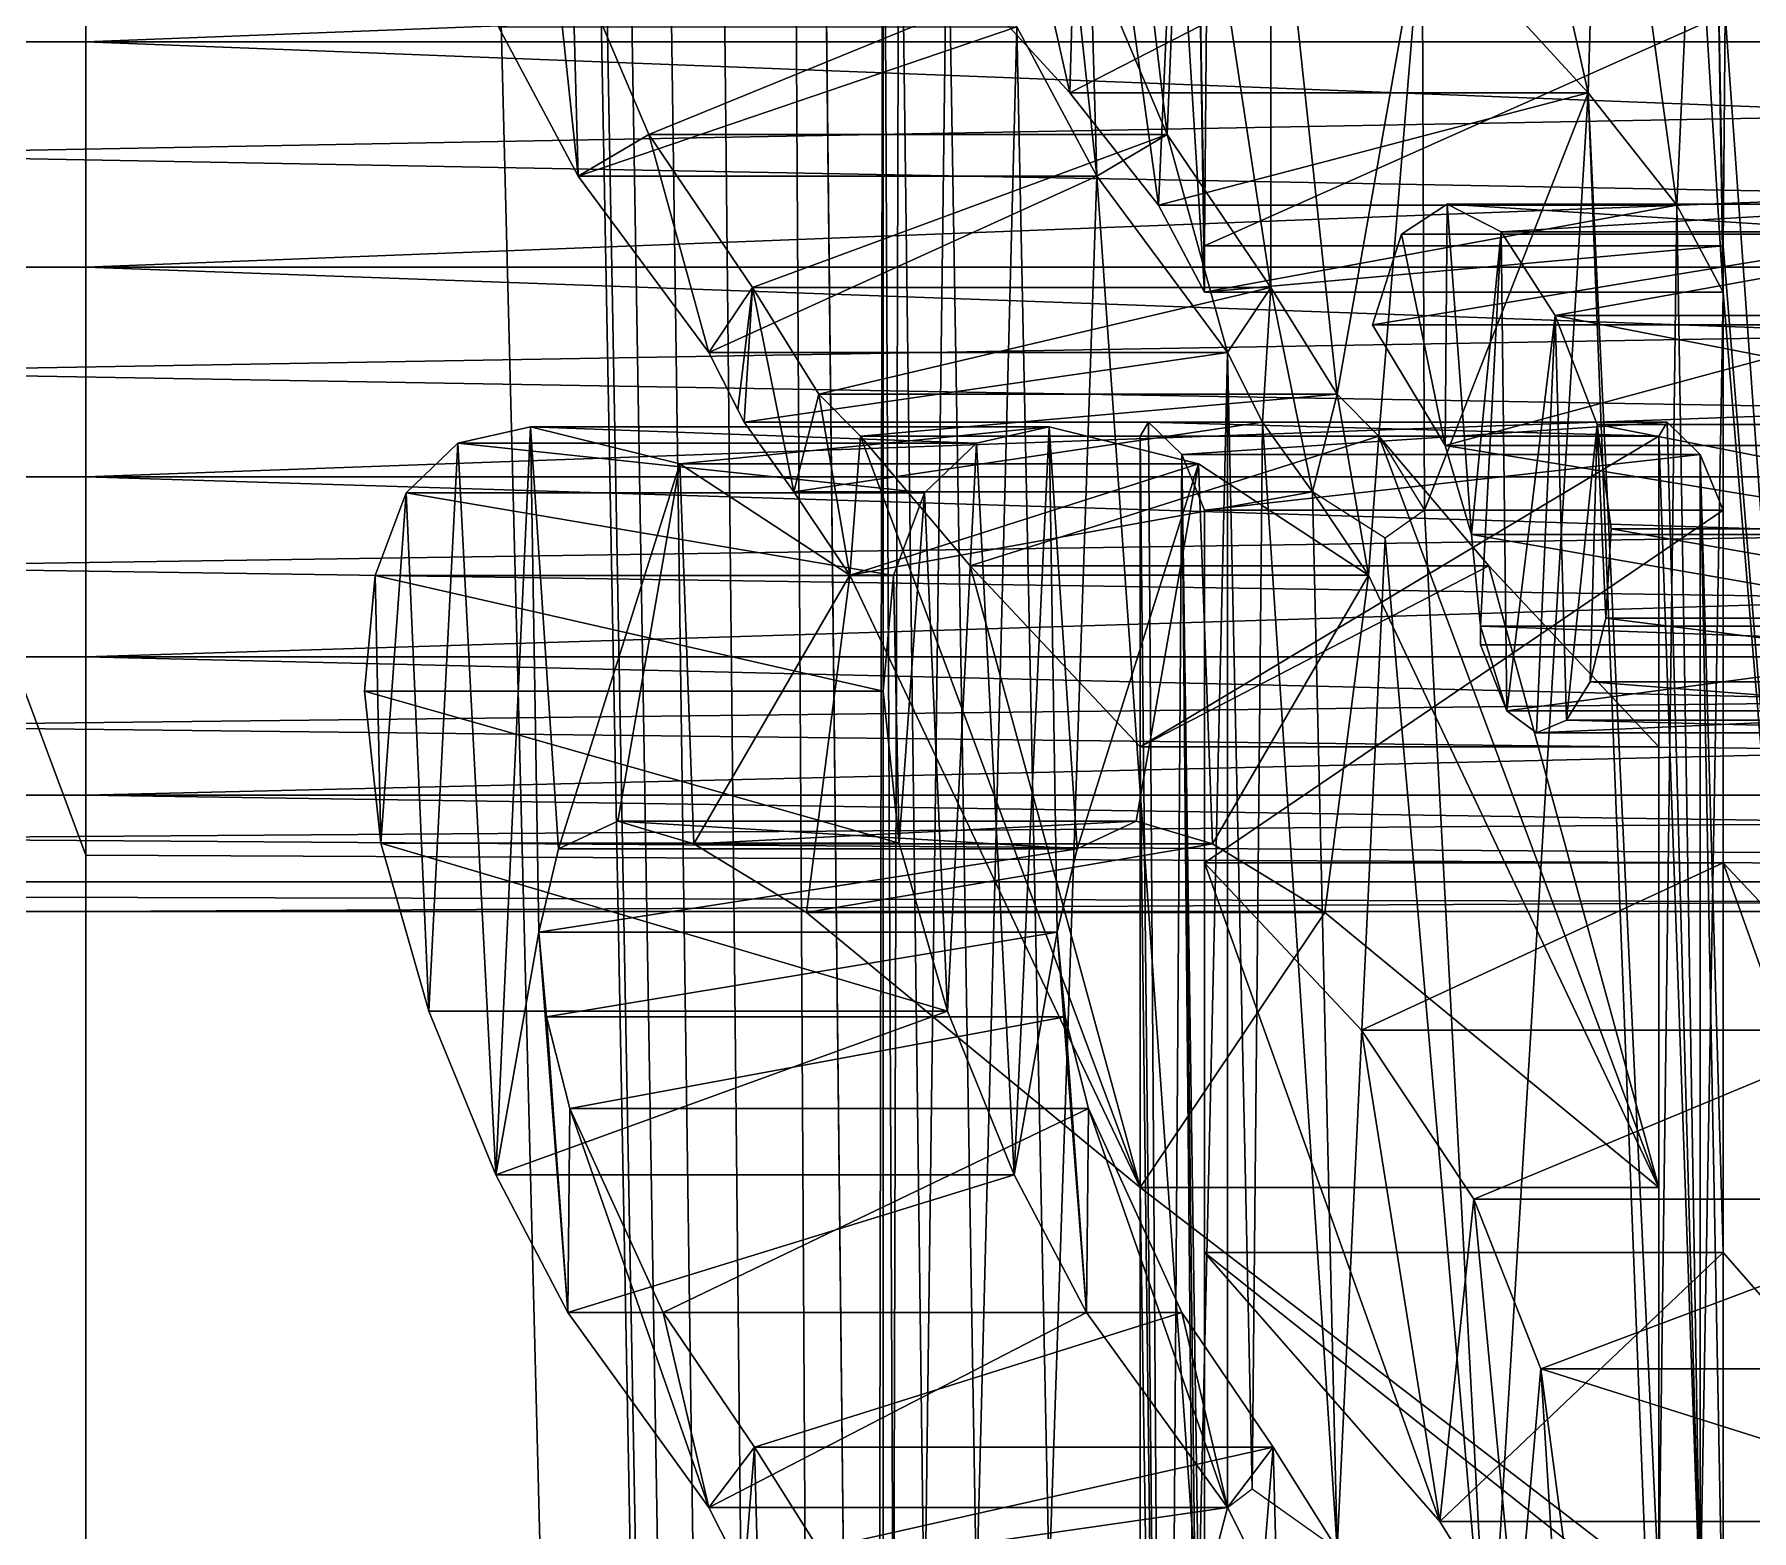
# Model space of a CAD drawing. Header units: metres. Extents: x -32 to 32, y 0 to 66.2.
# Drawn here: x -10.089 to -7.126, y 35.557 to 38.138 of the extents above; entities that cross this region are included whole.
import ezdxf

# ---------------------------------------------------------------- set-up
doc = ezdxf.new("R2010")
doc.units = ezdxf.units.M

msp = doc.modelspace()

# ---------------------------------------------------------------- linework, layer by layer
at = {"layer": 'STL2DXF'}
for points in [[(-32, 0, 1), (0, 66.25, 1), (0, 0, 1)], [(0, 66.25, 1), (-32, 0, 1), (-32, 66.25, 1)], [(-21, 0, 20.125), (-10, 6.7224, 20.125), (-21, 66.25, 20.125)], [(-21, 66.25, 20.125), (-10, 6.7224, 20.125), (-10, 9.5276, 20.125)], [(-21, 66.25, 20.125), (-10, 9.5276, 20.125), (-10, 16.7224, 20.125)], [(-21, 66.25, 20.125), (-10, 16.7224, 20.125), (-10, 19.5276, 20.125)], [(-21, 66.25, 20.125), (-10, 19.5276, 20.125), (-10, 26.7224, 20.125)], [(-21, 66.25, 20.125), (-10, 26.7224, 20.125), (-10, 29.5276, 20.125)], [(-21, 66.25, 20.125), (-10, 29.5276, 20.125), (-10, 36.7224, 20.125)], [(-21, 66.25, 20.125), (-10, 36.7224, 20.125), (-10, 39.5276, 20.125)], [(-10, 0, 37.45), (-8.6315, 12.5972, 40.1869), (-10, 66.25, 37.45)], [(-10, 66.25, 37.45), (-8.6315, 12.5972, 40.1869), (-9.322, 49.4532, 38.8059)], [(-10, 66.25, 37.45), (-10, 48.125, 22.125), (-10, 0, 37.45)], [(-9.322, 49.4532, 38.8059), (-8.6315, 12.5972, 40.1869), (-9.2997, 49.0552, 38.8506)], [(-9.2997, 49.0552, 38.8506), (-8.6315, 12.5972, 40.1869), (-9.2326, 48.6612, 38.9848)], [(-9.2326, 48.6612, 38.9848), (-8.6315, 12.5972, 40.1869), (-9.1315, 48.3012, 39.1869)], [(-9.1315, 48.3012, 39.1869), (-8.6315, 12.5972, 40.1869), (-9.0001, 48.0052, 39.4499)], [(-10, 38.125, 22.125), (-10, 0, 37.45), (-10, 48.125, 22.125)], [(-10, 47.7368, 22.0739), (-10, 38.125, 22.125), (-10, 48.125, 22.125)], [(-9.0001, 48.0052, 39.4499), (-8.6315, 12.5972, 40.1869), (-8.8274, 47.7572, 39.7951)], [(-8.8274, 47.7572, 39.7951), (-8.6315, 12.5972, 40.1869), (-8.6387, 30.5732, 40.1726)], [(-8.6244, 39.0132, 40.2012), (-8.8274, 47.7572, 39.7951), (-8.6387, 30.5732, 40.1726)], [(-10, 47.7368, 22.0739), (-10, 38.5132, 22.0739), (-10, 38.125, 22.125)], [(-7.1718, 38.1732, 43.1063), (-6.9046, 34.4282, 43.6407), (-7.0672, 42.1372, 43.3156)], [(-10, 36.826, 19.875), (-10, 39.424, 19.875), (-10, 39.5276, 20.125)], [(-10, 36.826, 19.875), (-10, 39.5276, 20.125), (-10, 36.7224, 20.125)], [(-10, 37.0643, 19.5643), (-10, 39.1857, 19.5643), (-10, 39.424, 19.875)], [(-10, 37.0643, 19.5643), (-10, 39.424, 19.875), (-10, 36.826, 19.875)], [(-10, 37.375, 19.326), (-10, 38.875, 19.326), (-10, 39.1857, 19.5643)], [(-10, 37.375, 19.326), (-10, 39.1857, 19.5643), (-10, 37.0643, 19.5643)], [(-8.5381, 39.0877, 42.6099), (-8.5886, 38.3492, 42.5088), (-8.3024, 38.0372, 43.0813)], [(-8.5381, 39.0877, 42.6099), (-8.3024, 38.0372, 43.0813), (-8.2809, 38.7972, 43.1242)], [(-7.6942, 38.3492, 42.0616), (-7.6437, 39.0877, 42.1627), (-7.408, 38.0372, 42.6341)], [(-7.408, 38.0372, 42.6341), (-7.6437, 39.0877, 42.1627), (-7.3865, 38.7972, 42.677)], [(-8.6244, 39.0132, 40.2012), (-8.6387, 30.5732, 40.1726), (-8.6244, 35.0132, 40.2012)], [(-8.6065, 35.2127, 40.237), (-8.6244, 39.0132, 40.2012), (-8.6244, 35.0132, 40.2012)], [(-8.6244, 39.0132, 40.2012), (-8.6065, 35.2127, 40.237), (-8.5967, 38.7432, 40.2567)], [(-10, 37.7368, 19.1761), (-10, 38.5132, 19.1761), (-10, 38.875, 19.326)], [(-10, 37.7368, 19.1761), (-10, 38.875, 19.326), (-10, 37.375, 19.326)], [(-8.2809, 38.7972, 43.1242), (-8.3024, 38.0372, 43.0813), (-8.1495, 37.8432, 43.3872)], [(-8.2809, 38.7972, 43.1242), (-8.1495, 37.8432, 43.3872), (-8.1199, 38.5012, 43.4462)], [(-7.408, 38.0372, 42.6341), (-7.3865, 38.7972, 42.677), (-7.255, 37.8432, 42.94)], [(-7.255, 37.8432, 42.94), (-7.3865, 38.7972, 42.677), (-7.2255, 38.5012, 42.999)], [(-8.5967, 38.7432, 40.2567), (-8.6065, 35.2127, 40.237), (-8.5528, 35.3552, 40.3443)], [(-8.5967, 38.7432, 40.2567), (-8.5528, 35.3552, 40.3443), (-8.5135, 38.4452, 40.423)], [(-8.2237, 38.7172, 41.0026), (-8.2666, 38.2772, 40.9168), (-8.1342, 37.9652, 41.1815)], [(-8.2237, 38.7172, 41.0026), (-8.1342, 37.9652, 41.1815), (-8.1047, 38.6852, 41.2405)], [(-8.1047, 38.6852, 41.2405), (-8.1342, 37.9652, 41.1815), (-7.9554, 37.7012, 41.5393)], [(-8.1047, 38.6852, 41.2405), (-7.9554, 37.7012, 41.5393), (-7.9554, 38.5892, 41.5393)], [(-7.9554, 38.5892, 41.5393), (-7.9554, 37.7012, 41.5393), (-7.8409, 37.5172, 41.7683)], [(-7.9554, 38.5892, 41.5393), (-7.8409, 37.5172, 41.7683), (-7.6942, 38.3492, 42.0616)], [(-9.2219, 38.5652, 41.2423), (-9.2881, 38.1512, 41.11), (-9.1503, 37.8932, 41.3854)], [(-9.2219, 38.5652, 41.2423), (-9.1503, 37.8932, 41.3854), (-9.161, 38.2772, 41.364)], [(-8.3936, 38.1512, 40.6627), (-8.3274, 38.5652, 40.7951), (-8.2559, 37.8932, 40.9382)], [(-8.2559, 37.8932, 40.9382), (-8.3274, 38.5652, 40.7951), (-8.2666, 38.2772, 40.9168)], [(-21, 38.5132, 12.0739), (0, 38.125, 12.125), (-21, 38.125, 12.125)], [(0, 38.125, 12.125), (-21, 38.5132, 12.0739), (0, 38.5132, 12.0739)], [(0, 38.5132, 9.1761), (-21, 38.125, 9.125), (0, 38.125, 9.125)], [(-21, 38.125, 9.125), (0, 38.5132, 9.1761), (-21, 38.5132, 9.1761)], [(-10, 38.5132, 19.1761), (-10, 37.7368, 19.1761), (-10, 38.125, 19.125)], [(0, 38.5132, 19.1761), (-10, 38.125, 19.125), (0, 38.125, 19.125)], [(-10, 38.125, 19.125), (0, 38.5132, 19.1761), (-10, 38.5132, 19.1761)], [(-10, 38.5132, 22.0739), (0, 38.125, 22.125), (-10, 38.125, 22.125)], [(0, 38.125, 22.125), (-10, 38.5132, 22.0739), (0, 38.5132, 22.0739)], [(-8.1199, 38.5012, 43.4462), (-8.1495, 37.8432, 43.3872), (-8.0698, 37.6932, 43.5464)], [(-8.1199, 38.5012, 43.4462), (-8.0698, 37.6932, 43.5464), (-8.0797, 38.3412, 43.5267)], [(-7.255, 37.8432, 42.94), (-7.2255, 38.5012, 42.999), (-7.1754, 37.6932, 43.0992)], [(-7.1754, 37.6932, 43.0992), (-7.2255, 38.5012, 42.999), (-7.1853, 38.3412, 43.0795)], [(-8.5135, 38.4452, 40.423), (-8.5528, 35.3552, 40.3443), (-8.4634, 35.4407, 40.5232)], [(-8.5135, 38.4452, 40.423), (-8.4634, 35.4407, 40.5232), (-8.3936, 38.1512, 40.6627)], [(-7.6942, 38.3492, 42.0616), (-8.3024, 38.0372, 43.0813), (-8.5886, 38.3492, 42.5088)], [(-8.3024, 38.0372, 43.0813), (-7.6942, 38.3492, 42.0616), (-7.408, 38.0372, 42.6341)], [(-8.0797, 38.3412, 43.5267), (-8.0698, 37.6932, 43.5464), (-8.0698, 37.7732, 43.5464)], [(-8.0797, 38.3412, 43.5267), (-8.0698, 37.7732, 43.5464), (-8.0663, 38.1732, 43.5535)], [(-7.6942, 38.3492, 42.0616), (-7.8409, 37.5172, 41.7683), (-7.7693, 37.4452, 41.9114)], [(-7.6942, 38.3492, 42.0616), (-7.7693, 37.4452, 41.9114), (-7.6906, 37.3172, 42.0688)], [(-7.6942, 38.3492, 42.0616), (-7.6906, 37.3172, 42.0688), (-7.408, 38.0372, 42.6341)], [(-7.1718, 38.1732, 43.1063), (-7.1754, 37.7732, 43.0992), (-7.1853, 38.3412, 43.0795)], [(-7.1754, 37.6932, 43.0992), (-7.1853, 38.3412, 43.0795), (-7.1754, 37.7732, 43.0992)], [(-9.0287, 37.9652, 41.6287), (-8.2666, 38.2772, 40.9168), (-9.161, 38.2772, 41.364)], [(-9.161, 38.2772, 41.364), (-9.1503, 37.8932, 41.3854), (-9.0287, 37.9652, 41.6287)], [(-8.2666, 38.2772, 40.9168), (-9.0287, 37.9652, 41.6287), (-8.1342, 37.9652, 41.1815)], [(-8.2559, 37.8932, 40.9382), (-8.2666, 38.2772, 40.9168), (-8.1342, 37.9652, 41.1815)], [(-7.1718, 38.1732, 43.1063), (-8.0698, 37.7732, 43.5464), (-7.1754, 37.7732, 43.0992)], [(-8.0698, 37.7732, 43.5464), (-7.1718, 38.1732, 43.1063), (-8.0663, 38.1732, 43.5535)], [(-7.1754, 37.7732, 43.0992), (-6.9046, 34.4282, 43.6407), (-7.1718, 38.1732, 43.1063)], [(-8.3936, 38.1512, 40.6627), (-9.1503, 37.8932, 41.3854), (-9.2881, 38.1512, 41.11)], [(-9.1503, 37.8932, 41.3854), (-8.3936, 38.1512, 40.6627), (-8.2559, 37.8932, 40.9382)], [(-8.3936, 38.1512, 40.6627), (-8.4634, 35.4407, 40.5232), (-8.3382, 35.4692, 40.7737)], [(-8.3936, 38.1512, 40.6627), (-8.3382, 35.4692, 40.7737), (-8.2559, 37.8932, 40.9382)], [(-21, 38.125, 12.125), (0, 37.7368, 12.0739), (-21, 37.7368, 12.0739)], [(0, 37.7368, 12.0739), (-21, 38.125, 12.125), (0, 38.125, 12.125)], [(0, 38.125, 9.125), (-21, 37.7368, 9.1761), (0, 37.7368, 9.1761)], [(-21, 37.7368, 9.1761), (0, 38.125, 9.125), (-21, 38.125, 9.125)], [(0, 38.125, 19.125), (-10, 37.7368, 19.1761), (0, 37.7368, 19.1761)], [(-10, 37.7368, 19.1761), (0, 38.125, 19.125), (-10, 38.125, 19.125)], [(-10, 38.125, 22.125), (0, 37.7368, 22.0739), (-10, 37.7368, 22.0739)], [(0, 37.7368, 22.0739), (-10, 38.125, 22.125), (0, 38.125, 22.125)], [(-10, 18.125, 22.125), (-10, 0, 37.45), (-10, 38.125, 22.125)], [(-10, 37.7368, 22.0739), (-10, 28.125, 22.125), (-10, 38.125, 22.125)], [(-10, 38.125, 22.125), (-10, 28.125, 22.125), (-10, 18.125, 22.125)], [(-7.408, 38.0372, 42.6341), (-8.1495, 37.8432, 43.3872), (-8.3024, 38.0372, 43.0813)], [(-8.1495, 37.8432, 43.3872), (-7.408, 38.0372, 42.6341), (-7.255, 37.8432, 42.94)], [(-7.408, 38.0372, 42.6341), (-7.6906, 37.3172, 42.0688), (-7.5797, 35.2292, 42.2906)], [(-7.408, 38.0372, 42.6341), (-7.5797, 35.2292, 42.2906), (-7.2863, 34.9172, 42.8773)], [(-7.408, 38.0372, 42.6341), (-7.2863, 34.9172, 42.8773), (-7.2863, 35.4612, 42.8773)], [(-7.408, 38.0372, 42.6341), (-7.2863, 35.4612, 42.8773), (-7.255, 37.8432, 42.94)], [(-9.0287, 37.9652, 41.6287), (-9.1503, 37.8932, 41.3854), (-8.9249, 37.5892, 41.8362)], [(-8.8498, 37.7012, 41.9865), (-8.1342, 37.9652, 41.1815), (-9.0287, 37.9652, 41.6287)], [(-9.0287, 37.9652, 41.6287), (-8.9249, 37.5892, 41.8362), (-8.8498, 37.7012, 41.9865)], [(-8.1342, 37.9652, 41.1815), (-8.8498, 37.7012, 41.9865), (-7.9554, 37.7012, 41.5393)], [(-8.2559, 37.8932, 40.9382), (-8.1342, 37.9652, 41.1815), (-8.0305, 37.5892, 41.389)], [(-8.0305, 37.5892, 41.389), (-8.1342, 37.9652, 41.1815), (-7.9554, 37.7012, 41.5393)], [(-8.2559, 37.8932, 40.9382), (-8.9249, 37.5892, 41.8362), (-9.1503, 37.8932, 41.3854)], [(-8.9249, 37.5892, 41.8362), (-8.2559, 37.8932, 40.9382), (-8.0305, 37.5892, 41.389)], [(-8.2559, 37.8932, 40.9382), (-8.3382, 35.4692, 40.7737), (-8.0806, 35.4052, 41.2888)], [(-8.2559, 37.8932, 40.9382), (-8.0806, 35.4052, 41.2888), (-8.0305, 37.5892, 41.389)], [(-7.255, 37.8432, 42.94), (-8.0698, 37.6932, 43.5464), (-8.1495, 37.8432, 43.3872)], [(-8.0698, 37.6932, 43.5464), (-7.255, 37.8432, 42.94), (-7.1754, 37.6932, 43.0992)], [(-7.73, 37.7932, 44.2261), (-7.6548, 37.4292, 44.3764), (-7.6513, 37.8452, 44.3836)], [(-7.6513, 37.8452, 44.3836), (-6.8355, 37.7932, 43.7789), (-7.73, 37.7932, 44.2261)], [(-7.6513, 37.8452, 44.3836), (-7.6548, 37.4292, 44.3764), (-7.6092, 37.2752, 44.4676)], [(-7.6513, 37.8452, 44.3836), (-7.6092, 37.2752, 44.4676), (-7.5582, 37.7972, 44.5696)], [(-6.8355, 37.7932, 43.7789), (-7.6513, 37.8452, 44.3836), (-6.7568, 37.8452, 43.9363)], [(-7.5582, 37.7972, 44.5696), (-6.7568, 37.8452, 43.9363), (-7.6513, 37.8452, 44.3836)], [(-6.7568, 37.8452, 43.9363), (-7.5582, 37.7972, 44.5696), (-6.6638, 37.7972, 44.1224)], [(-7.255, 37.8432, 42.94), (-7.2863, 35.4612, 42.8773), (-7.2148, 35.4212, 43.0205)], [(-7.255, 37.8432, 42.94), (-7.2148, 35.4212, 43.0205), (-7.1754, 37.6932, 43.0992)], [(-7.1754, 37.7732, 43.0992), (-8.0698, 37.6932, 43.5464), (-7.1754, 37.6932, 43.0992)], [(-8.0698, 37.6932, 43.5464), (-7.1754, 37.7732, 43.0992), (-8.0698, 37.7732, 43.5464)], [(-7.6548, 37.4292, 44.3764), (-7.73, 37.7932, 44.2261), (-7.7801, 37.6372, 44.126)], [(-7.7801, 37.6372, 44.126), (-6.8355, 37.7932, 43.7789), (-6.8856, 37.6372, 43.6787)], [(-6.8355, 37.7932, 43.7789), (-7.7801, 37.6372, 44.126), (-7.73, 37.7932, 44.2261)], [(-7.5582, 37.7972, 44.5696), (-7.6092, 37.2752, 44.4676), (-7.594, 37.1172, 44.498)], [(-7.594, 37.1172, 44.498), (-7.5484, 36.9712, 44.5893), (-7.5582, 37.7972, 44.5696)], [(-7.5582, 37.7972, 44.5696), (-7.5484, 36.9712, 44.5893), (-7.4652, 37.6532, 44.7556)], [(-7.4652, 37.6532, 44.7556), (-6.6638, 37.7972, 44.1224), (-7.5582, 37.7972, 44.5696)], [(-6.6638, 37.7972, 44.1224), (-7.4652, 37.6532, 44.7556), (-6.5708, 37.6532, 44.3084)], [(-7.1754, 37.6932, 43.0992), (-6.9046, 34.4282, 43.6407), (-7.1754, 37.7732, 43.0992)], [(-21, 37.7368, 12.0739), (0, 37.375, 11.924), (-21, 37.375, 11.924)], [(0, 37.375, 11.924), (-21, 37.7368, 12.0739), (0, 37.7368, 12.0739)], [(0, 37.7368, 9.1761), (-21, 37.375, 9.326), (0, 37.375, 9.326)], [(-21, 37.375, 9.326), (0, 37.7368, 9.1761), (-21, 37.7368, 9.1761)], [(0, 37.7368, 19.1761), (-10, 37.375, 19.326), (0, 37.375, 19.326)], [(-10, 37.375, 19.326), (0, 37.7368, 19.1761), (-10, 37.7368, 19.1761)], [(-10, 37.7368, 22.0739), (0, 37.375, 21.924), (-10, 37.375, 21.924)], [(0, 37.375, 21.924), (-10, 37.7368, 22.0739), (0, 37.7368, 22.0739)], [(-10, 37.375, 21.924), (-10, 28.5132, 22.0739), (-10, 37.7368, 22.0739)], [(-10, 37.7368, 22.0739), (-10, 28.5132, 22.0739), (-10, 28.125, 22.125)], [(-8.8498, 37.7012, 41.9865), (-8.9249, 37.5892, 41.8362), (-8.8749, 37.4906, 41.9362)], [(-8.8498, 37.7012, 41.9865), (-8.8749, 37.4906, 41.9362), (-8.8641, 37.4692, 41.9579)], [(-8.8498, 37.7012, 41.9865), (-8.8641, 37.4692, 41.9579), (-8.7782, 37.3492, 42.1296)], [(-8.7353, 37.5172, 42.2155), (-7.9554, 37.7012, 41.5393), (-8.8498, 37.7012, 41.9865)], [(-8.8498, 37.7012, 41.9865), (-8.7782, 37.3492, 42.1296), (-8.7353, 37.5172, 42.2155)], [(-7.9554, 37.7012, 41.5393), (-8.7353, 37.5172, 42.2155), (-7.8409, 37.5172, 41.7683)], [(-8.0305, 37.5892, 41.389), (-7.9554, 37.7012, 41.5393), (-7.9697, 37.4692, 41.5107)], [(-7.9697, 37.4692, 41.5107), (-7.9554, 37.7012, 41.5393), (-7.8838, 37.3492, 41.6824)], [(-7.8838, 37.3492, 41.6824), (-7.9554, 37.7012, 41.5393), (-7.8409, 37.5172, 41.7683)], [(-7.1754, 37.6932, 43.0992), (-7.2148, 35.4212, 43.0205), (-7.1754, 35.3252, 43.0992)], [(-7.1754, 35.3252, 43.0992), (-6.9046, 34.4282, 43.6407), (-7.1754, 37.6932, 43.0992)], [(-6.8856, 37.6372, 43.6787), (-7.6548, 37.4292, 44.3764), (-7.7801, 37.6372, 44.126)], [(-7.6548, 37.4292, 44.3764), (-6.8856, 37.6372, 43.6787), (-6.7604, 37.4292, 43.9292)], [(-7.4652, 37.6532, 44.7556), (-7.5484, 36.9712, 44.5893), (-7.4974, 36.9332, 44.6912)], [(-7.4652, 37.6532, 44.7556), (-7.4974, 36.9332, 44.6912), (-7.4455, 36.9552, 44.795)], [(-7.4652, 37.6532, 44.7556), (-7.4455, 36.9552, 44.795), (-7.3928, 37.4652, 44.9005)], [(-6.4983, 37.4652, 44.4533), (-7.4652, 37.6532, 44.7556), (-7.3928, 37.4652, 44.9005)], [(-7.4652, 37.6532, 44.7556), (-6.4983, 37.4652, 44.4533), (-6.5708, 37.6532, 44.3084)], [(-8.0305, 37.5892, 41.389), (-8.8641, 37.4692, 41.9579), (-8.9249, 37.5892, 41.8362)], [(-8.9249, 37.5892, 41.8362), (-8.8641, 37.4692, 41.9579), (-8.8749, 37.4906, 41.9362)], [(-8.8641, 37.4692, 41.9579), (-8.0305, 37.5892, 41.389), (-7.9697, 37.4692, 41.5107)], [(-8.0305, 37.5892, 41.389), (-8.0806, 35.4052, 41.2888), (-8.0305, 35.5972, 41.389)], [(-8.0305, 37.5892, 41.389), (-8.0305, 35.5972, 41.389), (-7.9876, 35.6292, 41.4749)], [(-8.0305, 37.5892, 41.389), (-7.9876, 35.6292, 41.4749), (-7.9697, 37.4692, 41.5107)], [(-8.7353, 37.5172, 42.2155), (-8.7782, 37.3492, 42.1296), (-8.6816, 37.2052, 42.3228)], [(-8.6637, 37.4452, 42.3586), (-7.8409, 37.5172, 41.7683), (-8.7353, 37.5172, 42.2155)], [(-8.7353, 37.5172, 42.2155), (-8.6816, 37.2052, 42.3228), (-8.6637, 37.4452, 42.3586)], [(-7.8409, 37.5172, 41.7683), (-8.6637, 37.4452, 42.3586), (-7.7693, 37.4452, 41.9114)], [(-7.8838, 37.3492, 41.6824), (-7.8409, 37.5172, 41.7683), (-7.7872, 37.2052, 41.8756)], [(-7.7872, 37.2052, 41.8756), (-7.8409, 37.5172, 41.7683), (-7.7693, 37.4452, 41.9114)], [(-9.2326, 37.4612, 41.2209), (-8.4634, 37.4327, 40.5232), (-9.3578, 37.4327, 40.9704)], [(-9.3578, 37.4327, 40.9704), (-9.2925, 36.1712, 41.101), (-9.2326, 37.4612, 41.2209)], [(-9.2326, 37.4612, 41.2209), (-9.2925, 36.1712, 41.101), (-9.2183, 36.5892, 41.2495)], [(-8.4634, 37.4327, 40.5232), (-9.2326, 37.4612, 41.2209), (-8.3382, 37.4612, 40.7737)], [(-8.975, 37.3972, 41.7361), (-8.3382, 37.4612, 40.7737), (-9.2326, 37.4612, 41.2209)], [(-9.2326, 37.4612, 41.2209), (-9.1843, 36.7332, 41.3175), (-8.975, 37.3972, 41.7361)], [(-9.1843, 36.7332, 41.3175), (-9.2326, 37.4612, 41.2209), (-9.2183, 36.5892, 41.2495)], [(-8.3382, 37.4612, 40.7737), (-8.975, 37.3972, 41.7361), (-8.0806, 37.3972, 41.2888)], [(-7.9697, 37.4692, 41.5107), (-8.7782, 37.3492, 42.1296), (-8.8641, 37.4692, 41.9579)], [(-8.7782, 37.3492, 42.1296), (-7.9697, 37.4692, 41.5107), (-7.8838, 37.3492, 41.6824)], [(-8.3981, 36.1712, 40.6538), (-8.4634, 37.4327, 40.5232), (-8.3382, 37.4612, 40.7737)], [(-8.3981, 36.1712, 40.6538), (-8.3382, 37.4612, 40.7737), (-8.3239, 36.5892, 40.8023)], [(-8.3382, 37.4612, 40.7737), (-8.2899, 36.7332, 40.8703), (-8.3239, 36.5892, 40.8023)], [(-8.2899, 36.7332, 40.8703), (-8.3382, 37.4612, 40.7737), (-8.0806, 37.3972, 41.2888)], [(-8.1664, 37.4692, 43.3532), (-7.2863, 37.4452, 42.8773), (-8.1808, 37.4452, 43.3246)], [(-8.1808, 37.4452, 43.3246), (-8.1378, 33.3172, 43.4104), (-8.1664, 37.4692, 43.3532)], [(-7.2863, 37.4452, 42.8773), (-8.1664, 37.4692, 43.3532), (-7.272, 37.4692, 42.906)], [(-8.1092, 37.4132, 43.4677), (-7.272, 37.4692, 42.906), (-8.1664, 37.4692, 43.3532)], [(-8.1664, 37.4692, 43.3532), (-8.1378, 33.3172, 43.4104), (-8.1092, 37.4132, 43.4677)], [(-7.272, 37.4692, 42.906), (-8.1092, 37.4132, 43.4677), (-7.2148, 37.4132, 43.0205)], [(-7.9697, 37.4692, 41.5107), (-7.9876, 35.6292, 41.4749), (-7.8409, 35.5252, 41.7683)], [(-7.9697, 37.4692, 41.5107), (-7.8409, 35.5252, 41.7683), (-7.8838, 37.3492, 41.6824)], [(-7.3928, 37.4652, 44.9005), (-7.4455, 36.9552, 44.795), (-7.4044, 37.0212, 44.8773)], [(-7.3928, 37.4652, 44.9005), (-7.4044, 37.0212, 44.8773), (-7.3776, 37.1312, 44.9309)], [(-7.3928, 37.4652, 44.9005), (-7.3776, 37.1312, 44.9309), (-7.3686, 37.2852, 44.9488)], [(-6.4742, 37.2852, 44.5016), (-7.3928, 37.4652, 44.9005), (-7.3686, 37.2852, 44.9488)], [(-7.3928, 37.4652, 44.9005), (-6.4742, 37.2852, 44.5016), (-6.4983, 37.4652, 44.4533)], [(-7.2148, 35.4212, 43.0205), (-7.2863, 37.4452, 42.8773), (-7.272, 37.4692, 42.906)], [(-7.2148, 35.4212, 43.0205), (-7.272, 37.4692, 42.906), (-7.2148, 37.4132, 43.0205)], [(-9.3578, 37.4327, 40.9704), (-8.5528, 37.3472, 40.3443), (-9.4473, 37.3472, 40.7915)], [(-9.4473, 37.3472, 40.7915), (-9.4079, 36.4532, 40.8703), (-9.3578, 37.4327, 40.9704)], [(-9.3578, 37.4327, 40.9704), (-9.4079, 36.4532, 40.8703), (-9.2925, 36.1712, 41.101)], [(-8.5528, 37.3472, 40.3443), (-9.3578, 37.4327, 40.9704), (-8.4634, 37.4327, 40.5232)], [(-8.6816, 37.2052, 42.3228), (-8.1808, 36.1492, 43.3246), (-8.6637, 37.4452, 42.3586)], [(-8.4741, 37.2212, 42.7378), (-7.7693, 37.4452, 41.9114), (-8.6637, 37.4452, 42.3586)], [(-8.6637, 37.4452, 42.3586), (-8.1808, 36.1492, 43.3246), (-8.4741, 37.2212, 42.7378)], [(-8.5135, 36.4532, 40.423), (-8.5528, 37.3472, 40.3443), (-8.4634, 37.4327, 40.5232)], [(-8.5135, 36.4532, 40.423), (-8.4634, 37.4327, 40.5232), (-8.3981, 36.1712, 40.6538)], [(-7.7693, 37.4452, 41.9114), (-8.4741, 37.2212, 42.7378), (-7.5797, 37.2212, 42.2906)], [(-8.1808, 36.9092, 43.3246), (-7.2863, 37.4452, 42.8773), (-7.2863, 36.9092, 42.8773)], [(-7.2863, 37.4452, 42.8773), (-8.1808, 36.9092, 43.3246), (-8.1808, 37.4452, 43.3246)], [(-8.1808, 36.9092, 43.3246), (-8.1378, 33.3172, 43.4104), (-8.1808, 37.4452, 43.3246)], [(-7.2863, 36.1492, 42.8773), (-7.7872, 37.2052, 41.8756), (-7.7693, 37.4452, 41.9114)], [(-7.2863, 36.1492, 42.8773), (-7.7693, 37.4452, 41.9114), (-7.5797, 37.2212, 42.2906)], [(-7.6548, 37.4292, 44.3764), (-6.7148, 37.2752, 44.0204), (-7.6092, 37.2752, 44.4676)], [(-6.7148, 37.2752, 44.0204), (-7.6548, 37.4292, 44.3764), (-6.7604, 37.4292, 43.9292)], [(-7.2863, 36.1492, 42.8773), (-7.2863, 36.9092, 42.8773), (-7.2863, 37.4452, 42.8773)], [(-7.2863, 36.1492, 42.8773), (-7.2863, 37.4452, 42.8773), (-7.2863, 35.4612, 42.8773)], [(-7.2863, 35.4612, 42.8773), (-7.2863, 37.4452, 42.8773), (-7.2148, 35.4212, 43.0205)], [(-8.975, 37.3972, 41.7361), (-9.1843, 36.7332, 41.3175), (-9.0823, 36.7812, 41.5214)], [(-8.975, 37.3972, 41.7361), (-9.0823, 36.7812, 41.5214), (-8.9509, 36.7417, 41.7844)], [(-8.6816, 37.2052, 42.3228), (-8.0806, 37.3972, 41.2888), (-8.975, 37.3972, 41.7361)], [(-8.975, 37.3972, 41.7361), (-8.9509, 36.7417, 41.7844), (-8.6816, 37.2052, 42.3228)], [(-8.0806, 37.3972, 41.2888), (-8.6816, 37.2052, 42.3228), (-7.7872, 37.2052, 41.8756)], [(-8.2899, 36.7332, 40.8703), (-8.0806, 37.3972, 41.2888), (-8.1879, 36.7812, 41.0742)], [(-8.1879, 36.7812, 41.0742), (-8.0806, 37.3972, 41.2888), (-8.0564, 36.7417, 41.3371)], [(-8.1092, 37.4132, 43.4677), (-8.1378, 33.3172, 43.4104), (-8.0698, 33.2372, 43.5464)], [(-8.0698, 37.3172, 43.5464), (-7.2148, 37.4132, 43.0205), (-8.1092, 37.4132, 43.4677)], [(-8.1092, 37.4132, 43.4677), (-8.0698, 33.2372, 43.5464), (-8.0698, 34.0452, 43.5464)], [(-8.1092, 37.4132, 43.4677), (-8.0698, 34.7172, 43.5464), (-8.0698, 37.3172, 43.5464)], [(-8.0698, 34.7172, 43.5464), (-8.1092, 37.4132, 43.4677), (-8.0698, 34.0452, 43.5464)], [(-8.0564, 36.7417, 41.3371), (-8.0806, 37.3972, 41.2888), (-7.7872, 37.2052, 41.8756)], [(-7.2148, 37.4132, 43.0205), (-8.0698, 37.3172, 43.5464), (-7.1754, 37.3172, 43.0992)], [(-7.1754, 37.3172, 43.0992), (-7.1754, 36.0372, 43.0992), (-7.2148, 37.4132, 43.0205)], [(-7.2148, 35.4212, 43.0205), (-7.2148, 37.4132, 43.0205), (-7.1754, 35.3252, 43.0992)], [(-7.1754, 35.3252, 43.0992), (-7.2148, 37.4132, 43.0205), (-7.1754, 36.0372, 43.0992)], [(-21, 37.375, 11.924), (0, 37.0643, 11.6857), (-21, 37.0643, 11.6857)], [(0, 37.0643, 11.6857), (-21, 37.375, 11.924), (0, 37.375, 11.924)], [(0, 37.375, 9.326), (-21, 37.0643, 9.5643), (0, 37.0643, 9.5643)], [(-21, 37.0643, 9.5643), (0, 37.375, 9.326), (-21, 37.375, 9.326)], [(0, 37.375, 19.326), (-10, 37.0643, 19.5643), (0, 37.0643, 19.5643)], [(-10, 37.0643, 19.5643), (0, 37.375, 19.326), (-10, 37.375, 19.326)], [(-10, 37.375, 21.924), (0, 37.0643, 21.6857), (-10, 37.0643, 21.6857)], [(0, 37.0643, 21.6857), (-10, 37.375, 21.924), (0, 37.375, 21.924)], [(-10, 37.0643, 21.6857), (-10, 28.875, 21.924), (-10, 37.375, 21.924)], [(-10, 37.375, 21.924), (-10, 28.875, 21.924), (-10, 28.5132, 22.0739)], [(-9.4473, 37.3472, 40.7915), (-8.6065, 37.2047, 40.237), (-9.5009, 37.2047, 40.6842)], [(-9.5009, 37.2047, 40.6842), (-9.4911, 36.7432, 40.7039), (-9.4473, 37.3472, 40.7915)], [(-9.4473, 37.3472, 40.7915), (-9.4911, 36.7432, 40.7039), (-9.4079, 36.4532, 40.8703)], [(-8.6065, 37.2047, 40.237), (-9.4473, 37.3472, 40.7915), (-8.5528, 37.3472, 40.3443)], [(-7.8838, 37.3492, 41.6824), (-8.6816, 37.2052, 42.3228), (-8.7782, 37.3492, 42.1296)], [(-8.6816, 37.2052, 42.3228), (-7.8838, 37.3492, 41.6824), (-7.7872, 37.2052, 41.8756)], [(-8.5967, 36.7432, 40.2567), (-8.6065, 37.2047, 40.237), (-8.5528, 37.3472, 40.3443)], [(-8.5967, 36.7432, 40.2567), (-8.5528, 37.3472, 40.3443), (-8.5135, 36.4532, 40.423)], [(-7.8838, 37.3492, 41.6824), (-7.8409, 35.5252, 41.7683), (-7.7586, 37.2692, 41.9328)], [(-7.1754, 37.3172, 43.0992), (-8.0698, 36.7092, 43.5464), (-7.1754, 36.7092, 43.0992)], [(-8.0698, 36.7092, 43.5464), (-7.1754, 37.3172, 43.0992), (-8.0698, 37.3172, 43.5464)], [(-8.0698, 37.3172, 43.5464), (-8.0698, 34.7172, 43.5464), (-8.0698, 36.0372, 43.5464)], [(-8.0698, 37.3172, 43.5464), (-8.0698, 36.0372, 43.5464), (-8.0698, 36.7092, 43.5464)], [(-7.7586, 37.2692, 41.9328), (-7.5797, 35.2292, 42.2906), (-7.6906, 37.3172, 42.0688)], [(-7.1754, 36.0372, 43.0992), (-7.1754, 37.3172, 43.0992), (-7.1754, 36.7092, 43.0992)], [(-7.7586, 37.2692, 41.9328), (-7.8409, 35.5252, 41.7683), (-7.5797, 35.2292, 42.2906)], [(-7.6092, 37.2752, 44.4676), (-6.6996, 37.1172, 44.0508), (-7.594, 37.1172, 44.498)], [(-6.6996, 37.1172, 44.0508), (-7.6092, 37.2752, 44.4676), (-6.7148, 37.2752, 44.0204)], [(-6.4831, 37.1312, 44.4837), (-7.3686, 37.2852, 44.9488), (-7.3776, 37.1312, 44.9309)], [(-7.3686, 37.2852, 44.9488), (-6.4831, 37.1312, 44.4837), (-6.4742, 37.2852, 44.5016)], [(-8.1808, 36.9092, 43.3246), (-7.5797, 37.2212, 42.2906), (-8.4741, 37.2212, 42.7378)], [(-8.4741, 37.2212, 42.7378), (-8.1808, 36.1492, 43.3246), (-8.1808, 36.9092, 43.3246)], [(-7.5797, 37.2212, 42.2906), (-8.1808, 36.9092, 43.3246), (-7.2863, 36.9092, 42.8773)], [(-7.2863, 36.1492, 42.8773), (-7.5797, 37.2212, 42.2906), (-7.2863, 36.9092, 42.8773)], [(-9.5009, 37.2047, 40.6842), (-8.6244, 37.0052, 40.2012), (-9.5188, 37.0052, 40.6484)], [(-9.4911, 36.7432, 40.7039), (-9.5009, 37.2047, 40.6842), (-9.5188, 37.0052, 40.6484)], [(-8.6244, 37.0052, 40.2012), (-9.5009, 37.2047, 40.6842), (-8.6065, 37.2047, 40.237)], [(-8.6816, 37.2052, 42.3228), (-8.9509, 36.7417, 41.7844), (-8.7568, 36.6232, 42.1725)], [(-8.6816, 37.2052, 42.3228), (-8.7568, 36.6232, 42.1725), (-8.1808, 36.1492, 43.3246)], [(-8.6065, 37.2047, 40.237), (-8.5967, 36.7432, 40.2567), (-8.6244, 37.0052, 40.2012)], [(-8.0564, 36.7417, 41.3371), (-7.7872, 37.2052, 41.8756), (-7.8623, 36.6232, 41.7253)], [(-7.8623, 36.6232, 41.7253), (-7.7872, 37.2052, 41.8756), (-7.2863, 36.1492, 42.8773)], [(-6.51, 37.0212, 44.4301), (-7.3776, 37.1312, 44.9309), (-7.4044, 37.0212, 44.8773)], [(-7.3776, 37.1312, 44.9309), (-6.51, 37.0212, 44.4301), (-6.4831, 37.1312, 44.4837)], [(-7.5484, 36.9712, 44.5893), (-7.594, 37.1172, 44.498), (-7.594, 37.0852, 44.498)], [(-7.594, 37.1172, 44.498), (-6.6996, 37.0852, 44.0508), (-7.594, 37.0852, 44.498)], [(-6.6996, 37.0852, 44.0508), (-7.594, 37.1172, 44.498), (-6.6996, 37.1172, 44.0508)], [(-21, 36.826, 11.375), (0, 37.0643, 11.6857), (0, 36.826, 11.375)], [(0, 37.0643, 11.6857), (-21, 36.826, 11.375), (-21, 37.0643, 11.6857)], [(-21, 37.0643, 9.5643), (0, 36.826, 9.875), (0, 37.0643, 9.5643)], [(0, 36.826, 9.875), (-21, 37.0643, 9.5643), (-21, 36.826, 9.875)], [(-10, 37.0643, 19.5643), (0, 36.826, 19.875), (0, 37.0643, 19.5643)], [(0, 36.826, 19.875), (-10, 37.0643, 19.5643), (-10, 36.826, 19.875)], [(-10, 36.826, 21.375), (0, 37.0643, 21.6857), (0, 36.826, 21.375)], [(0, 37.0643, 21.6857), (-10, 36.826, 21.375), (-10, 37.0643, 21.6857)], [(-10, 36.826, 21.375), (-10, 29.424, 21.375), (-10, 37.0643, 21.6857)], [(-10, 37.0643, 21.6857), (-10, 29.424, 21.375), (-10, 29.1857, 21.6857)], [(-10, 37.0643, 21.6857), (-10, 29.1857, 21.6857), (-10, 28.875, 21.924)], [(-6.6996, 37.0852, 44.0508), (-7.5484, 36.9712, 44.5893), (-7.594, 37.0852, 44.498)], [(-7.5484, 36.9712, 44.5893), (-6.6996, 37.0852, 44.0508), (-6.654, 36.9712, 44.1421)], [(-9.5188, 37.0052, 40.6484), (-8.5967, 36.7432, 40.2567), (-9.4911, 36.7432, 40.7039)], [(-8.5967, 36.7432, 40.2567), (-9.5188, 37.0052, 40.6484), (-8.6244, 37.0052, 40.2012)], [(-6.5511, 36.9552, 44.3478), (-7.4044, 37.0212, 44.8773), (-7.4455, 36.9552, 44.795)], [(-7.4044, 37.0212, 44.8773), (-6.5511, 36.9552, 44.3478), (-6.51, 37.0212, 44.4301)], [(-6.654, 36.9712, 44.1421), (-7.4974, 36.9332, 44.6912), (-7.5484, 36.9712, 44.5893)], [(-7.4974, 36.9332, 44.6912), (-6.654, 36.9712, 44.1421), (-6.603, 36.9332, 44.244)], [(-6.603, 36.9332, 44.244), (-7.4455, 36.9552, 44.795), (-7.4974, 36.9332, 44.6912)], [(-7.4455, 36.9552, 44.795), (-6.603, 36.9332, 44.244), (-6.5511, 36.9552, 44.3478)], [(-8.1808, 36.1492, 43.3246), (-8.1378, 33.3172, 43.4104), (-8.1808, 36.9092, 43.3246)], [(-21, 36.6761, 11.0132), (0, 36.826, 11.375), (0, 36.6761, 11.0132)], [(0, 36.826, 11.375), (-21, 36.6761, 11.0132), (-21, 36.826, 11.375)], [(-21, 36.826, 9.875), (0, 36.6761, 10.2368), (0, 36.826, 9.875)], [(0, 36.6761, 10.2368), (-21, 36.826, 9.875), (-21, 36.6761, 10.2368)], [(-10, 36.826, 19.875), (0, 36.6761, 20.2368), (0, 36.826, 19.875)], [(0, 36.6761, 20.2368), (-10, 36.826, 19.875), (-10, 36.7224, 20.125)], [(0, 36.6761, 21.0132), (-10, 36.826, 21.375), (0, 36.826, 21.375)], [(-10, 36.826, 21.375), (0, 36.6761, 21.0132), (-10, 36.6761, 21.0132)], [(-10, 36.6761, 21.0132), (-10, 29.424, 21.375), (-10, 36.826, 21.375)], [(-8.2899, 36.7332, 40.8703), (-9.0823, 36.7812, 41.5214), (-9.1843, 36.7332, 41.3175)], [(-8.1879, 36.7812, 41.0742), (-8.9509, 36.7417, 41.7844), (-9.0823, 36.7812, 41.5214)], [(-9.0823, 36.7812, 41.5214), (-8.2899, 36.7332, 40.8703), (-8.1879, 36.7812, 41.0742)], [(-8.9509, 36.7417, 41.7844), (-8.1879, 36.7812, 41.0742), (-8.0564, 36.7417, 41.3371)], [(-9.4911, 36.7432, 40.7039), (-8.5135, 36.4532, 40.423), (-9.4079, 36.4532, 40.8703)], [(-8.5135, 36.4532, 40.423), (-9.4911, 36.7432, 40.7039), (-8.5967, 36.7432, 40.2567)], [(-8.0564, 36.7417, 41.3371), (-8.7568, 36.6232, 42.1725), (-8.9509, 36.7417, 41.7844)], [(-8.7568, 36.6232, 42.1725), (-8.0564, 36.7417, 41.3371), (-7.8623, 36.6232, 41.7253)], [(-10, 36.6761, 20.2368), (0, 36.6761, 20.2368), (-10, 36.7224, 20.125)], [(-10, 29.5739, 20.2368), (-10, 36.7224, 20.125), (-10, 29.5276, 20.125)], [(-10, 36.7224, 20.125), (-10, 29.5739, 20.2368), (-10, 36.6761, 20.2368)], [(-8.2899, 36.7332, 40.8703), (-9.2183, 36.5892, 41.2495), (-8.3239, 36.5892, 40.8023)], [(-9.2183, 36.5892, 41.2495), (-8.2899, 36.7332, 40.8703), (-9.1843, 36.7332, 41.3175)], [(-7.7991, 36.4202, 44.088), (-7.1754, 36.7092, 43.0992), (-8.0698, 36.7092, 43.5464)], [(-7.6638, 35.5732, 44.3585), (-8.0698, 36.7092, 43.5464), (-8.0698, 36.0372, 43.5464)], [(-8.0698, 36.7092, 43.5464), (-7.6638, 35.5732, 44.3585), (-7.7991, 36.4202, 44.088)], [(-7.1754, 36.7092, 43.0992), (-7.7991, 36.4202, 44.088), (-6.9046, 36.4202, 43.6407)], [(-7.1754, 36.0372, 43.0992), (-7.1754, 36.7092, 43.0992), (-6.7693, 35.5732, 43.9113)], [(-6.7693, 35.5732, 43.9113), (-7.1754, 36.7092, 43.0992), (-6.9046, 36.4202, 43.6407)], [(0, 36.625, 10.625), (-21, 36.6761, 11.0132), (0, 36.6761, 11.0132)], [(-21, 36.6761, 11.0132), (0, 36.625, 10.625), (-21, 36.625, 10.625)], [(-21, 36.6761, 10.2368), (0, 36.625, 10.625), (0, 36.6761, 10.2368)], [(0, 36.625, 10.625), (-21, 36.6761, 10.2368), (-21, 36.625, 10.625)], [(-10, 36.625, 20.625), (0, 36.6761, 21.0132), (0, 36.625, 20.625)], [(0, 36.6761, 21.0132), (-10, 36.625, 20.625), (-10, 36.6761, 21.0132)], [(0, 36.6761, 20.2368), (-10, 36.625, 20.625), (0, 36.625, 20.625)], [(-10, 36.625, 20.625), (0, 36.6761, 20.2368), (-10, 36.6761, 20.2368)], [(-10, 36.6761, 20.2368), (-10, 29.5739, 20.2368), (-10, 29.625, 20.625)], [(-10, 36.6761, 20.2368), (-10, 29.625, 20.625), (-10, 36.625, 20.625)], [(-10, 36.625, 20.625), (-10, 29.5739, 21.0132), (-10, 36.6761, 21.0132)], [(-10, 36.6761, 21.0132), (-10, 29.5739, 21.0132), (-10, 29.424, 21.375)], [(-10, 36.625, 20.625), (-10, 29.625, 20.625), (-10, 29.5739, 21.0132)], [(-7.8623, 36.6232, 41.7253), (-8.1808, 36.1492, 43.3246), (-8.7568, 36.6232, 42.1725)], [(-8.1808, 36.1492, 43.3246), (-7.8623, 36.6232, 41.7253), (-7.2863, 36.1492, 42.8773)], [(-9.2183, 36.5892, 41.2495), (-9.2925, 36.1712, 41.101), (-9.1682, 35.9332, 41.3497)], [(-9.2049, 36.4432, 41.2763), (-8.3239, 36.5892, 40.8023), (-9.2183, 36.5892, 41.2495)], [(-9.2183, 36.5892, 41.2495), (-9.1682, 35.9332, 41.3497), (-9.2049, 36.4432, 41.2763)], [(-8.3239, 36.5892, 40.8023), (-9.2049, 36.4432, 41.2763), (-8.3104, 36.4432, 40.8291)], [(-8.3981, 36.1712, 40.6538), (-8.3239, 36.5892, 40.8023), (-8.2738, 35.9332, 40.9024)], [(-8.2738, 35.9332, 40.9024), (-8.3239, 36.5892, 40.8023), (-8.3104, 36.4432, 40.8291)], [(-8.5135, 36.4532, 40.423), (-9.2925, 36.1712, 41.101), (-9.4079, 36.4532, 40.8703)], [(-9.2925, 36.1712, 41.101), (-8.5135, 36.4532, 40.423), (-8.3981, 36.1712, 40.6538)], [(-9.1646, 36.2852, 41.3568), (-8.3104, 36.4432, 40.8291), (-9.2049, 36.4432, 41.2763)], [(-9.2049, 36.4432, 41.2763), (-9.1682, 35.9332, 41.3497), (-9.1646, 36.2852, 41.3568)], [(-8.3104, 36.4432, 40.8291), (-9.1646, 36.2852, 41.3568), (-8.2702, 36.2852, 40.9096)], [(-8.2738, 35.9332, 40.9024), (-8.3104, 36.4432, 40.8291), (-8.2702, 36.2852, 40.9096)], [(-7.6056, 36.1292, 44.4748), (-6.9046, 36.4202, 43.6407), (-7.7991, 36.4202, 44.088)], [(-7.7991, 36.4202, 44.088), (-7.6638, 35.5732, 44.3585), (-7.6056, 36.1292, 44.4748)], [(-6.9046, 36.4202, 43.6407), (-7.6056, 36.1292, 44.4748), (-6.7112, 36.1292, 44.0276)], [(-9.1646, 36.2852, 41.3568), (-9.1682, 35.9332, 41.3497), (-8.9249, 35.5972, 41.8362)], [(-9.0036, 35.9332, 41.6788), (-8.2702, 36.2852, 40.9096), (-9.1646, 36.2852, 41.3568)], [(-9.1646, 36.2852, 41.3568), (-8.9249, 35.5972, 41.8362), (-9.0036, 35.9332, 41.6788)], [(-8.2702, 36.2852, 40.9096), (-9.0036, 35.9332, 41.6788), (-8.1092, 35.9332, 41.2316)], [(-8.2738, 35.9332, 40.9024), (-8.2702, 36.2852, 40.9096), (-8.0305, 35.5972, 41.389)], [(-8.0305, 35.5972, 41.389), (-8.2702, 36.2852, 40.9096), (-8.1092, 35.9332, 41.2316)], [(-8.3981, 36.1712, 40.6538), (-9.1682, 35.9332, 41.3497), (-9.2925, 36.1712, 41.101)], [(-9.1682, 35.9332, 41.3497), (-8.3981, 36.1712, 40.6538), (-8.2738, 35.9332, 40.9024)], [(-7.2863, 35.4612, 42.8773), (-8.1808, 34.9172, 43.3246), (-8.1808, 36.1492, 43.3246)], [(-7.2863, 35.4612, 42.8773), (-8.1808, 36.1492, 43.3246), (-7.2863, 36.1492, 42.8773)], [(-8.1808, 34.9172, 43.3246), (-8.1378, 33.3172, 43.4104), (-8.1808, 36.1492, 43.3246)], [(-7.6056, 36.1292, 44.4748), (-7.6638, 35.5732, 44.3585), (-7.5318, 35.3592, 44.6224)], [(-7.4896, 35.8362, 44.7069), (-6.7112, 36.1292, 44.0276), (-7.6056, 36.1292, 44.4748)], [(-7.6056, 36.1292, 44.4748), (-7.5318, 35.3592, 44.6224), (-7.4896, 35.8362, 44.7069)], [(-6.7112, 36.1292, 44.0276), (-7.4896, 35.8362, 44.7069), (-6.5952, 35.8362, 44.2597)], [(-7.1754, 36.0372, 43.0992), (-7.6638, 35.5732, 44.3585), (-8.0698, 36.0372, 43.5464)], [(-8.0698, 34.7172, 43.5464), (-7.1754, 35.3252, 43.0992), (-8.0698, 36.0372, 43.5464)], [(-8.0698, 36.0372, 43.5464), (-7.1754, 35.3252, 43.0992), (-7.1754, 36.0372, 43.0992)], [(-7.6638, 35.5732, 44.3585), (-7.1754, 36.0372, 43.0992), (-6.7693, 35.5732, 43.9113)], [(-8.2738, 35.9332, 40.9024), (-8.9249, 35.5972, 41.8362), (-9.1682, 35.9332, 41.3497)], [(-8.8462, 35.7012, 41.9936), (-8.1092, 35.9332, 41.2316), (-9.0036, 35.9332, 41.6788)], [(-9.0036, 35.9332, 41.6788), (-8.9249, 35.5972, 41.8362), (-8.8462, 35.7012, 41.9936)], [(-8.9249, 35.5972, 41.8362), (-8.2738, 35.9332, 40.9024), (-8.0305, 35.5972, 41.389)], [(-8.1092, 35.9332, 41.2316), (-8.8462, 35.7012, 41.9936), (-7.9518, 35.7012, 41.5464)], [(-8.0305, 35.5972, 41.389), (-8.1092, 35.9332, 41.2316), (-7.9518, 35.7012, 41.5464)], [(-7.4896, 35.8362, 44.7069), (-7.5318, 35.3592, 44.6224), (-7.4473, 35.1572, 44.7914)], [(-6.5565, 35.5412, 44.337), (-7.4896, 35.8362, 44.7069), (-7.4509, 35.5412, 44.7843)], [(-7.4896, 35.8362, 44.7069), (-6.5565, 35.5412, 44.337), (-6.5952, 35.8362, 44.2597)], [(-7.4896, 35.8362, 44.7069), (-7.4473, 35.1572, 44.7914), (-7.4509, 35.5412, 44.7843)], [(-8.8462, 35.7012, 41.9936), (-8.9249, 35.5972, 41.8362), (-8.8641, 35.4772, 41.9579)], [(-8.8462, 35.7012, 41.9936), (-8.8641, 35.4772, 41.9579), (-8.8391, 35.4392, 42.008)], [(-8.7353, 35.5252, 42.2155), (-7.9518, 35.7012, 41.5464), (-8.8462, 35.7012, 41.9936)], [(-8.8462, 35.7012, 41.9936), (-8.8391, 35.4392, 42.008), (-8.7353, 35.5252, 42.2155)], [(-7.9518, 35.7012, 41.5464), (-8.7353, 35.5252, 42.2155), (-7.8409, 35.5252, 41.7683)], [(-8.0305, 35.5972, 41.389), (-7.9518, 35.7012, 41.5464), (-7.9697, 35.4772, 41.5107)], [(-7.9697, 35.4772, 41.5107), (-7.9518, 35.7012, 41.5464), (-7.9446, 35.4392, 41.5607)], [(-7.9446, 35.4392, 41.5607), (-7.9518, 35.7012, 41.5464), (-7.8409, 35.5252, 41.7683)], [(-8.0305, 35.5972, 41.389), (-8.8641, 35.4772, 41.9579), (-8.9249, 35.5972, 41.8362)], [(-8.8641, 35.4772, 41.9579), (-8.0305, 35.5972, 41.389), (-7.9697, 35.4772, 41.5107)], [(-8.0806, 35.4052, 41.2888), (-7.9697, 35.4772, 41.5107), (-8.0305, 35.5972, 41.389)], [(-6.7693, 35.5732, 43.9113), (-7.5318, 35.3592, 44.6224), (-7.6638, 35.5732, 44.3585)], [(-7.5318, 35.3592, 44.6224), (-6.7693, 35.5732, 43.9113), (-6.6374, 35.3592, 44.1752)]]:
    msp.add_3dface(points, dxfattribs=at)

doc.saveas('drawing.dxf')
